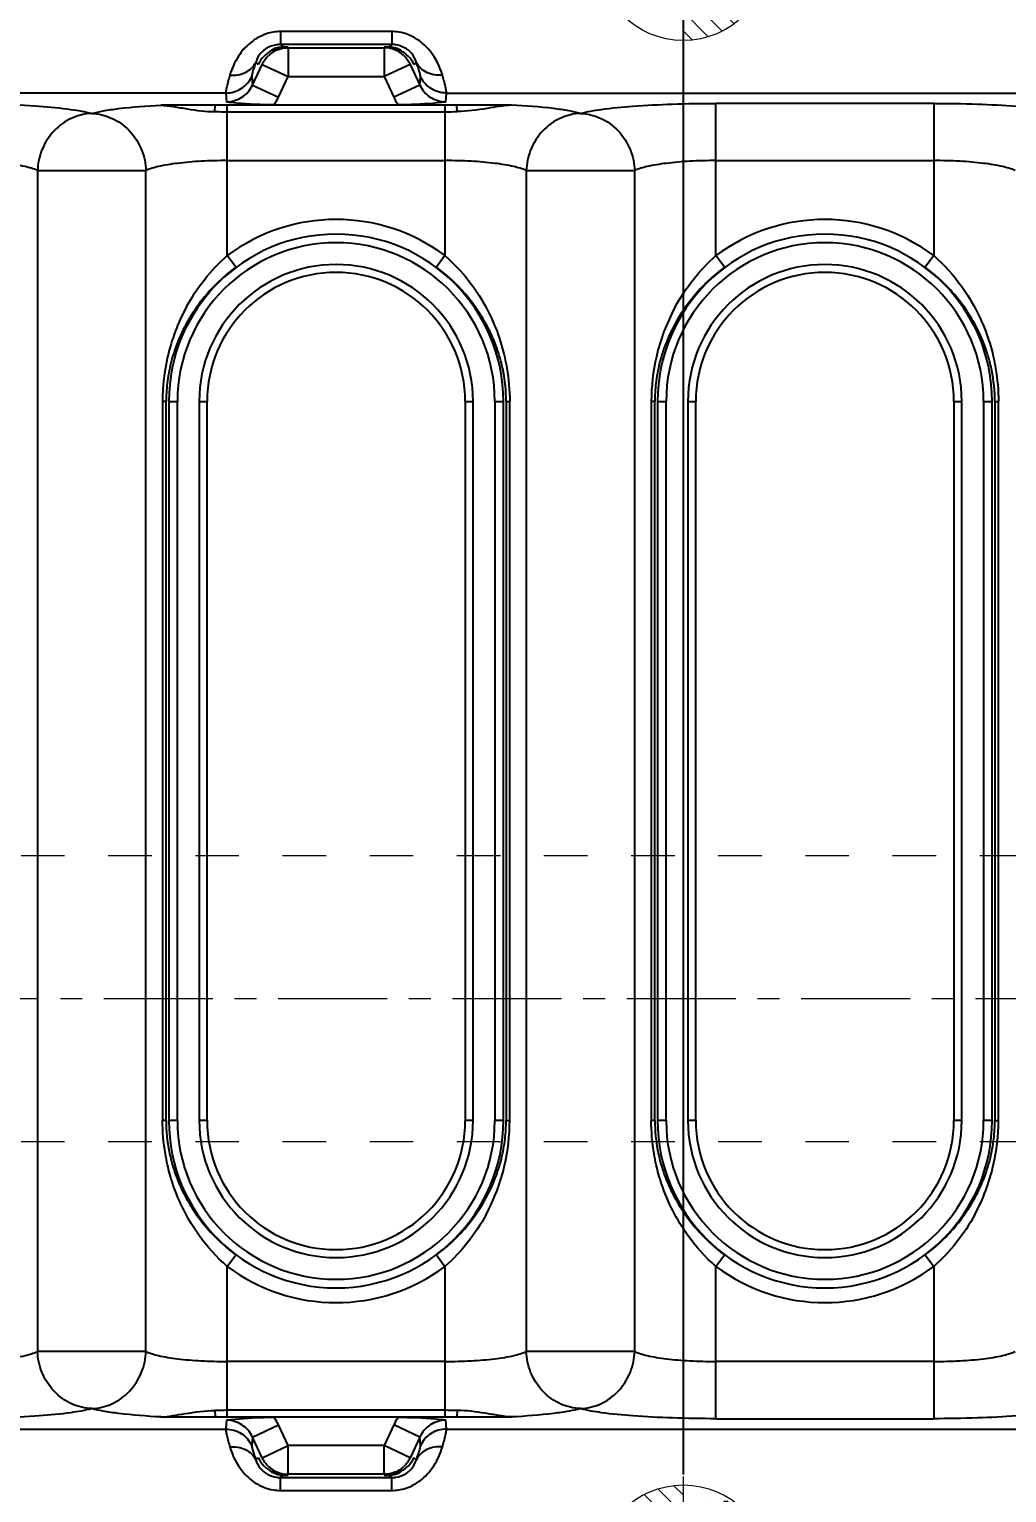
# Model space of a CAD drawing. Header units: millimetres. Extents: x 1147 to 12155, y -6137 to -4403.
# Drawn here: x 2930.8 to 2964.9, y -5228 to -5176.9 of the extents above; entities that cross this region are included whole.
import ezdxf
from ezdxf.enums import TextEntityAlignment as Align

# ---------------------------------------------------------------- set-up
doc = ezdxf.new("R2010")
doc.units = ezdxf.units.MM
doc.header["$LTSCALE"] = 16.335
doc.header["$PDMODE"] = 3
doc.header["$PDSIZE"] = 0.3125
doc.linetypes.add('CENTER', pattern=[0.6, 0.375, -0.075, 0.075, -0.075])
doc.linetypes.add('HIDDEN', pattern=[0.2, 0.1, -0.1])
doc.layers.get('0').update_dxf_attribs({"linetype": 'CONTINUOUS'})
doc.layers.get('Defpoints').update_dxf_attribs({"linetype": 'CONTINUOUS'})
doc.layers.add('cool', color=153, linetype='HIDDEN', lineweight=9)
doc.layers.add('epin', color=13, linetype='CONTINUOUS', lineweight=9)
doc.styles.get("Standard").update_dxf_attribs({"font": 'txt', "width": 0.8})
doc.styles.add('TXT05', font='txt.shx', dxfattribs={"width": 0.5, "bigfont": 'gbcbig.shx'})
doc.dimstyles.get("Standard").update_dxf_attribs({"dimtxt": 0.15625, "dimasz": 0.1875, "dimexe": 0.125, "dimexo": 0.0625, "dimtad": 0, "dimtih": 1, "dimtoh": 1, "dimdsep": 46, "dimtxsty": 'Standard', "dimcen": 0.09, "dimadec": 0, "dimazin": 0, "dimtp": 0.01, "dimtm": 0.01, "dimtfac": 1, "dimtofl": 0, "dimtmove": 0, "dimatfit": 3, "dimfxl": 0, "dimtolj": 1, "dimarcsym": 0})

# ---------------------------------------------------------------- blocks, each defined once
blk = doc.blocks.new('*D736')
at = {"color": 4, "lineweight": -2}
for p, q in [((3124.122, -5230.772), (3144.122, -5227.456)), ((3144.122, -5227.456), (3164.122, -5227.456)), ((2956.993, -5230.772), (3124.122, -5230.772))]:
    blk.add_line(p, q, dxfattribs=at)
at = {"layer": 'Defpoints', "color": 0}
for p in [(3164.122, -5227.456), (2956.931, -5230.772), (2876.631, -5263.772)]:
    blk.add_point(p, dxfattribs=at)
at = {"color": 6, "insert": (3175.855, -5227.456), "char_height": 8, "attachment_point": 5}
blk.add_mtext('\\A1;33.00', dxfattribs=at)
blk = doc.blocks.new('*D737')
at = {"color": 4, "lineweight": -2}
blk.add_line((3081.142, -5193.414), (3164.122, -5193.414), dxfattribs=at)
at = {"layer": 'Defpoints', "color": 0}
for p in [(3081.079, -5193.414), (3164.122, -5193.414), (2876.631, -5263.772)]:
    blk.add_point(p, dxfattribs=at)
at = {"color": 6, "insert": (3176.388, -5193.414), "char_height": 8, "attachment_point": 5}
blk.add_mtext('\\A1;70.36', dxfattribs=at)
blk = doc.blocks.new('*D738')
at = {"color": 4, "lineweight": -2}
blk.add_line((3122.569, -5210.772), (3167.71, -5210.772), dxfattribs=at)
at = {"layer": 'Defpoints', "color": 0}
for p in [(3122.506, -5210.772), (3167.71, -5210.772), (2876.631, -5263.772)]:
    blk.add_point(p, dxfattribs=at)
at = {"color": 6, "insert": (3179.443, -5210.772), "char_height": 8, "attachment_point": 5}
blk.add_mtext('\\A1;53.00', dxfattribs=at)
blk = doc.blocks.new('*D739')
at = {"color": 4, "lineweight": -2}
for p, q in [((3124.122, -5174.272), (3144.122, -5170.842)), ((3144.122, -5170.842), (3164.122, -5170.842)), ((2956.993, -5174.272), (3124.122, -5174.272))]:
    blk.add_line(p, q, dxfattribs=at)
at = {"layer": 'Defpoints', "color": 0}
for p in [(3164.122, -5170.842), (2956.931, -5174.272), (2876.631, -5263.772)]:
    blk.add_point(p, dxfattribs=at)
at = {"color": 6, "insert": (3176.388, -5170.842), "char_height": 8, "attachment_point": 5}
blk.add_mtext('\\A1;89.50', dxfattribs=at)
blk = doc.blocks.new('*D740')
at = {"color": 4, "lineweight": -2}
blk.add_line((3089.096, -5158.772), (3164.122, -5158.772), dxfattribs=at)
at = {"layer": 'Defpoints', "color": 0}
for p in [(3089.033, -5158.772), (3164.122, -5158.772), (2876.631, -5263.772)]:
    blk.add_point(p, dxfattribs=at)
at = {"color": 6, "insert": (3177.455, -5158.772), "char_height": 8, "attachment_point": 5}
blk.add_mtext('\\A1;105.00', dxfattribs=at)
blk = doc.blocks.new('*D741')
at = {"color": 4, "lineweight": -2}
blk.add_line((3078.893, -5123.772), (3164.122, -5123.772), dxfattribs=at)
at = {"layer": 'Defpoints', "color": 0}
for p in [(3078.831, -5123.772), (3164.122, -5123.772), (2876.631, -5263.772)]:
    blk.add_point(p, dxfattribs=at)
at = {"color": 6, "insert": (3177.455, -5123.772), "char_height": 8, "attachment_point": 5}
blk.add_mtext('\\A1;140.00', dxfattribs=at)
blk = doc.blocks.new('*D742')
at = {"color": 4, "lineweight": -2}
blk.add_line((3096.704, -5102.772), (3164.122, -5102.772), dxfattribs=at)
at = {"layer": 'Defpoints', "color": 0}
for p in [(3096.642, -5102.772), (3164.122, -5102.772), (2876.631, -5263.772)]:
    blk.add_point(p, dxfattribs=at)
at = {"color": 6, "insert": (3176.922, -5102.772), "char_height": 8, "attachment_point": 5}
blk.add_mtext('\\A1;161.00', dxfattribs=at)
blk = doc.blocks.new('*D743')
at = {"color": 4, "lineweight": -2}
blk.add_line((2891.093, -5078.772), (3164.122, -5078.772), dxfattribs=at)
at = {"layer": 'Defpoints', "color": 0}
for p in [(2891.031, -5078.772), (3164.122, -5078.772), (2876.631, -5263.772)]:
    blk.add_point(p, dxfattribs=at)
at = {"color": 6, "insert": (3177.988, -5078.772), "char_height": 8, "attachment_point": 5}
blk.add_mtext('\\A1;185.00', dxfattribs=at)
blk = doc.blocks.new('*D744')
at = {"color": 4, "lineweight": -2}
for p, q in [((2953.093, -5083.772), (3124.122, -5083.772)), ((3124.122, -5083.772), (3144.122, -5090.058)), ((3144.122, -5090.058), (3164.122, -5090.058))]:
    blk.add_line(p, q, dxfattribs=at)
at = {"layer": 'Defpoints', "color": 0}
for p in [(2953.031, -5083.772), (3164.122, -5090.058), (2876.631, -5263.772)]:
    blk.add_point(p, dxfattribs=at)
at = {"color": 6, "insert": (3177.455, -5090.058), "char_height": 8, "attachment_point": 5}
blk.add_mtext('\\A1;180.00', dxfattribs=at)
blk = doc.blocks.new('*D745')
at = {"color": 4, "lineweight": -2}
blk.add_line((3132.693, -5058.772), (3164.122, -5058.772), dxfattribs=at)
at = {"layer": 'Defpoints', "color": 0}
for p in [(3132.631, -5058.772), (3164.122, -5058.772), (2876.631, -5263.772)]:
    blk.add_point(p, dxfattribs=at)
at = {"color": 6, "insert": (3178.522, -5058.772), "char_height": 8, "attachment_point": 5}
blk.add_mtext('\\A1;205.00', dxfattribs=at)
blk = doc.blocks.new('*D757')
at = {"color": 4, "lineweight": -2}
blk.add_line((2953.631, -5227.409), (2953.631, -5020.266), dxfattribs=at)
at = {"layer": 'Defpoints', "color": 0}
for p in [(2953.631, -5020.266), (2953.631, -5227.472), (2876.631, -5263.772)]:
    blk.add_point(p, dxfattribs=at)
at = {"color": 6, "insert": (2953.631, -5008.533), "char_height": 8, "attachment_point": 5, "rotation": 90}
blk.add_mtext('\\A1;77.00', dxfattribs=at)
blk = doc.blocks.new('*D758')
at = {"color": 4, "lineweight": -2}
for p, q in [((2942.245, -5040.266), (2942.245, -5020.266)), ((2948.631, -5059.372), (2942.245, -5040.266)), ((2948.631, -5079.309), (2948.631, -5059.372))]:
    blk.add_line(p, q, dxfattribs=at)
at = {"layer": 'Defpoints', "color": 0}
for p in [(2942.245, -5020.266), (2948.631, -5079.372), (2876.631, -5263.772)]:
    blk.add_point(p, dxfattribs=at)
at = {"color": 6, "insert": (2942.245, -5008.533), "char_height": 8, "attachment_point": 5, "rotation": 90}
blk.add_mtext('\\A1;72.00', dxfattribs=at)
blk = doc.blocks.new('*D759')
at = {"color": 4, "lineweight": -2}
for p, q in [((3001.431, -5040.266), (3001.431, -5020.266)), ((3001.631, -5059.372), (3001.431, -5040.266)), ((3001.631, -5079.309), (3001.631, -5059.372))]:
    blk.add_line(p, q, dxfattribs=at)
at = {"layer": 'Defpoints', "color": 0}
for p in [(3001.431, -5020.266), (3001.631, -5079.372), (2876.631, -5263.772)]:
    blk.add_point(p, dxfattribs=at)
at = {"color": 6, "insert": (3001.431, -5006.399), "char_height": 8, "attachment_point": 5, "rotation": 90}
blk.add_mtext('\\A1;125.00', dxfattribs=at)
blk = doc.blocks.new('*D760')
at = {"color": 4, "lineweight": -2}
blk.add_line((3074.431, -5119.309), (3074.431, -5020.266), dxfattribs=at)
at = {"layer": 'Defpoints', "color": 0}
for p in [(3074.431, -5020.266), (3074.431, -5119.372), (2876.631, -5263.772)]:
    blk.add_point(p, dxfattribs=at)
at = {"color": 6, "insert": (3074.431, -5005.866), "char_height": 8, "attachment_point": 5, "rotation": 90}
blk.add_mtext('\\A1;197.80', dxfattribs=at)
blk = doc.blocks.new('*D761')
at = {"color": 4, "lineweight": -2}
for p, q in [((3085.717, -5040.266), (3085.717, -5020.266)), ((3076.129, -5060.266), (3085.717, -5040.266)), ((3076.129, -5188.402), (3076.129, -5060.266))]:
    blk.add_line(p, q, dxfattribs=at)
at = {"layer": 'Defpoints', "color": 0}
for p in [(3085.717, -5020.266), (3076.129, -5188.464), (2876.631, -5263.772)]:
    blk.add_point(p, dxfattribs=at)
at = {"color": 6, "insert": (3085.717, -5005.866), "char_height": 8, "attachment_point": 5, "rotation": 90}
blk.add_mtext('\\A1;199.50', dxfattribs=at)
blk = doc.blocks.new('*D762')
at = {"color": 4, "lineweight": -2}
for p, q in [((3097.943, -5040.266), (3097.943, -5020.266)), ((3084.633, -5060.266), (3097.943, -5040.266)), ((3084.633, -5154.309), (3084.633, -5060.266))]:
    blk.add_line(p, q, dxfattribs=at)
at = {"layer": 'Defpoints', "color": 0}
for p in [(3097.943, -5020.266), (3084.633, -5154.372), (2876.631, -5263.772)]:
    blk.add_point(p, dxfattribs=at)
at = {"color": 6, "insert": (3097.943, -5005.866), "char_height": 8, "attachment_point": 5, "rotation": 90}
blk.add_mtext('\\A1;208.00', dxfattribs=at)
blk = doc.blocks.new('*D763')
at = {"color": 4, "lineweight": -2}
for p, q in [((3108.389, -5040.266), (3108.389, -5020.266)), ((3098.631, -5060.266), (3108.389, -5040.266)), ((3098.631, -5234.309), (3098.631, -5060.266))]:
    blk.add_line(p, q, dxfattribs=at)
at = {"layer": 'Defpoints', "color": 0}
for p in [(3108.389, -5020.266), (3098.631, -5234.372), (2876.631, -5263.772)]:
    blk.add_point(p, dxfattribs=at)
at = {"color": 6, "insert": (3108.389, -5005.333), "char_height": 8, "attachment_point": 5, "rotation": 90}
blk.add_mtext('\\A1;222.00', dxfattribs=at)
blk = doc.blocks.new('*D764')
at = {"color": 4, "lineweight": -2}
for p, q in [((3119.575, -5040.266), (3119.575, -5020.266)), ((3106.631, -5060.266), (3119.575, -5040.266)), ((3106.631, -5188.952), (3106.631, -5060.266))]:
    blk.add_line(p, q, dxfattribs=at)
at = {"layer": 'Defpoints', "color": 0}
for p in [(3119.575, -5020.266), (3106.631, -5189.014), (2876.631, -5263.772)]:
    blk.add_point(p, dxfattribs=at)
at = {"color": 6, "insert": (3119.575, -5005.866), "char_height": 8, "attachment_point": 5, "rotation": 90}
blk.add_mtext('\\A1;230.00', dxfattribs=at)
blk = doc.blocks.new('*D765')
at = {"color": 4, "lineweight": -2}
for p, q in [((3130.861, -5040.266), (3130.861, -5020.266)), ((3121.631, -5045.398), (3130.861, -5040.266)), ((3121.631, -5065.336), (3121.631, -5045.398))]:
    blk.add_line(p, q, dxfattribs=at)
at = {"layer": 'Defpoints', "color": 0}
for p in [(3130.861, -5020.266), (3121.631, -5065.398), (2876.631, -5263.772)]:
    blk.add_point(p, dxfattribs=at)
at = {"color": 6, "insert": (3130.861, -5005.333), "char_height": 8, "attachment_point": 5, "rotation": 90}
blk.add_mtext('\\A1;245.00', dxfattribs=at)
blk = doc.blocks.new('epin_ejp_6')
at = {"layer": 'epin'}
h = blk.add_hatch(dxfattribs=at)
h.set_pattern_fill('_ANSI31', color=123, scale=0.15, angle=90, style=0)
h.set_pattern_definition([(135, (-2387.40246, 110.88073), (-0.3367596, -0.3367596), [])])
h.paths.add_polyline_path([(0, 3, 0.414214), (-3, 0), (0, 0)])
h.paths.add_polyline_path([(3, 0), (0, 0), (0, -3, 0.414214)])
at = {"layer": 'epin', "color": 1, "linetype": 'CENTER', "ltscale": 0.186593}
for p, q in [((0, -3.3), (0, 3.3)), ((-3.3, 0), (3.3, 0))]:
    blk.add_line(p, q, dxfattribs=at)
at = {"layer": 'epin'}
blk.add_circle((0, 0), 3, dxfattribs=at)
at = {"layer": 'epin', "color": 6, "style": 'TXT05', "width": 0.5}
blk.add_text('%%c6', height=2.1, dxfattribs=at).set_placement((0.995, 1.35), align=Align.MIDDLE)
blk = doc.blocks.new('115')
at = {"layer": 'epin'}
for p in [(77, 89.5), (77, 33)]:
    blk.add_blockref('epin_ejp_6', p, dxfattribs=at)

msp = doc.modelspace()

# ---------------------------------------------------------------- linework, layer by layer
at = {"color": 7, "linetype": 'Continuous'}
for p, q in [((2939.538, -5176.962), (2939.538, -5177.414)), ((2943.433, -5176.962), (2939.538, -5176.962)), ((2943.433, -5176.962), (2943.433, -5177.414)), ((2939.236, -5177.628), (2939.233, -5177.628)), ((2943.433, -5177.414), (2939.538, -5177.414)), ((2939.538, -5177.414), (2939.633, -5177.495)), ((2939.633, -5177.495), (2939.807, -5177.495)), ((2939.807, -5177.527), (2939.807, -5178.533)), ((2939.807, -5177.527), (2943.164, -5177.527)), ((2943.164, -5177.495), (2943.338, -5177.495)), ((2943.164, -5177.527), (2943.164, -5178.533)), ((2943.433, -5177.414), (2943.338, -5177.495)), ((2943.738, -5177.628), (2943.735, -5177.628)), ((2938.561, -5178.83), (2938.897, -5178.108)), ((2938.679, -5178.038), (2938.762, -5178.108)), ((2938.897, -5178.108), (2939.807, -5178.533)), ((2944.074, -5178.108), (2943.164, -5178.533)), ((2944.074, -5178.108), (2944.411, -5178.83)), ((2944.292, -5178.038), (2944.209, -5178.108)), ((2938.536, -5178.534), (2938.561, -5178.83)), ((2939.471, -5179.254), (2939.807, -5178.533)), ((2939.807, -5178.533), (2943.164, -5178.533)), ((2943.164, -5178.533), (2943.5, -5179.254)), ((2944.411, -5178.83), (2944.435, -5178.534)), ((2937.626, -5179.109), (2825.691, -5179.109)), ((2937.626, -5179.109), (2937.651, -5179.417)), ((2938.561, -5178.83), (2939.471, -5179.254)), ((2944.411, -5178.83), (2943.5, -5179.254)), ((2945.32, -5179.417), (2945.345, -5179.109)), ((2945.345, -5179.109), (2981.706, -5179.109)), ((2937.248, -5179.759), (2937.259, -5179.535)), ((2945.293, -5179.534), (2937.678, -5179.534)), ((2937.678, -5181.471), (2937.679, -5179.764)), ((2937.679, -5179.764), (2945.292, -5179.764)), ((2945.292, -5179.534), (2945.293, -5184.795)), ((2945.723, -5179.759), (2945.712, -5179.535)), ((2954.771, -5184.795), (2954.771, -5179.471)), ((2962.387, -5179.471), (2954.771, -5179.471)), ((2962.387, -5179.471), (2962.387, -5184.795)), ((2937.678, -5184.795), (2937.678, -5181.471)), ((2937.678, -5181.471), (2945.293, -5181.471)), ((2954.771, -5181.471), (2962.387, -5181.471)), ((2931.043, -5181.823), (2931.043, -5223.104)), ((2931.043, -5181.823), (2934.834, -5181.823)), ((2934.834, -5223.104), (2934.834, -5181.823)), ((2948.137, -5181.823), (2948.137, -5223.104)), ((2948.137, -5181.823), (2951.928, -5181.823)), ((2951.928, -5223.104), (2951.928, -5181.823)), ((2937.978, -5185.196), (2937.678, -5184.795)), ((2945.293, -5184.795), (2944.993, -5185.196)), ((2955.071, -5185.196), (2954.771, -5184.795)), ((2962.387, -5184.795), (2962.087, -5185.196)), ((2935.414, -5189.895), (2935.414, -5215.032)), ((2935.539, -5189.895), (2935.414, -5189.895)), ((2935.539, -5215.032), (2935.539, -5189.895)), ((2935.634, -5189.895), (2935.634, -5215.032)), ((2935.634, -5189.895), (2935.935, -5189.895)), ((2935.935, -5215.032), (2935.935, -5189.895)), ((2936.696, -5189.895), (2936.696, -5215.032)), ((2936.696, -5189.895), (2936.972, -5189.895)), ((2936.972, -5215.032), (2936.972, -5189.895)), ((2945.999, -5189.895), (2945.999, -5215.032)), ((2945.999, -5189.895), (2946.275, -5189.895)), ((2946.275, -5215.032), (2946.275, -5189.895)), ((2947.036, -5189.895), (2947.036, -5215.032)), ((2947.036, -5189.895), (2947.337, -5189.895)), ((2947.337, -5215.032), (2947.337, -5189.895)), ((2947.432, -5189.895), (2947.432, -5215.032)), ((2947.432, -5189.895), (2947.557, -5189.895)), ((2947.557, -5215.032), (2947.557, -5189.895)), ((2952.508, -5189.895), (2952.508, -5215.032)), ((2952.632, -5189.895), (2952.508, -5189.895)), ((2952.632, -5215.032), (2952.632, -5189.895)), ((2952.728, -5189.895), (2952.728, -5215.032)), ((2952.728, -5189.895), (2953.028, -5189.895)), ((2953.028, -5215.032), (2953.028, -5189.895)), ((2953.789, -5189.895), (2953.789, -5215.032)), ((2953.789, -5189.895), (2954.065, -5189.895)), ((2954.065, -5215.032), (2954.065, -5189.895)), ((2963.093, -5189.895), (2963.369, -5189.895)), ((2963.093, -5189.895), (2963.093, -5215.032)), ((2963.369, -5215.032), (2963.369, -5189.895)), ((2964.13, -5189.895), (2964.431, -5189.895)), ((2964.13, -5189.895), (2964.13, -5215.032)), ((2964.431, -5215.032), (2964.431, -5189.895)), ((2964.526, -5189.895), (2964.65, -5189.895)), ((2964.526, -5189.895), (2964.526, -5215.032)), ((2964.65, -5215.032), (2964.65, -5189.895)), ((2935.539, -5215.032), (2935.414, -5215.032)), ((2935.935, -5215.032), (2935.634, -5215.032)), ((2936.972, -5215.032), (2936.696, -5215.032)), ((2946.275, -5215.032), (2945.999, -5215.032)), ((2947.337, -5215.032), (2947.036, -5215.032)), ((2947.432, -5215.032), (2947.557, -5215.032)), ((2952.632, -5215.032), (2952.508, -5215.032)), ((2953.028, -5215.032), (2952.728, -5215.032)), ((2954.065, -5215.032), (2953.789, -5215.032)), ((2963.369, -5215.032), (2963.093, -5215.032)), ((2964.431, -5215.032), (2964.13, -5215.032)), ((2964.526, -5215.032), (2964.65, -5215.032)), ((2937.678, -5220.132), (2937.978, -5219.731)), ((2937.679, -5225.393), (2937.678, -5220.133)), ((2944.993, -5219.731), (2945.293, -5220.132)), ((2945.293, -5220.132), (2945.293, -5223.456)), ((2954.771, -5220.132), (2955.071, -5219.731)), ((2954.771, -5225.456), (2954.771, -5220.132)), ((2962.087, -5219.731), (2962.387, -5220.132)), ((2962.387, -5220.132), (2962.387, -5225.456)), ((2934.834, -5223.104), (2931.043, -5223.104)), ((2951.928, -5223.104), (2948.137, -5223.104)), ((2945.293, -5223.456), (2937.678, -5223.456)), ((2945.293, -5223.456), (2945.292, -5225.163)), ((2962.387, -5223.456), (2954.771, -5223.456)), ((2937.248, -5225.168), (2937.259, -5225.392)), ((2945.292, -5225.163), (2937.679, -5225.163)), ((2945.292, -5225.163), (2945.292, -5225.393)), ((2945.723, -5225.168), (2945.712, -5225.392)), ((2937.651, -5225.51), (2937.626, -5225.818)), ((2937.679, -5225.393), (2945.292, -5225.393)), ((2938.561, -5226.097), (2939.471, -5225.673)), ((2939.807, -5226.394), (2939.471, -5225.673)), ((2943.5, -5225.673), (2943.164, -5226.394)), ((2944.411, -5226.097), (2943.5, -5225.673)), ((2945.345, -5225.818), (2945.32, -5225.51)), ((2954.771, -5225.456), (2962.387, -5225.456)), ((2817.306, -5225.818), (2937.626, -5225.818)), ((2938.561, -5226.097), (2938.536, -5226.393)), ((2938.897, -5226.819), (2938.561, -5226.097)), ((2944.411, -5226.097), (2944.074, -5226.819)), ((2944.435, -5226.393), (2944.411, -5226.097)), ((2945.345, -5225.818), (2981.706, -5225.818)), ((2938.679, -5226.889), (2938.762, -5226.819)), ((2938.897, -5226.819), (2939.807, -5226.394)), ((2943.164, -5226.394), (2939.807, -5226.394)), ((2939.807, -5227.4), (2939.807, -5226.394)), ((2943.164, -5227.4), (2943.164, -5226.394)), ((2944.074, -5226.819), (2943.164, -5226.394)), ((2944.292, -5226.889), (2944.209, -5226.819)), ((2939.233, -5227.299), (2939.236, -5227.299)), ((2943.735, -5227.299), (2943.738, -5227.299)), ((2939.538, -5227.513), (2939.633, -5227.432)), ((2939.538, -5227.513), (2943.433, -5227.513)), ((2939.538, -5227.965), (2939.538, -5227.513)), ((2939.633, -5227.432), (2939.807, -5227.432)), ((2943.164, -5227.4), (2939.807, -5227.4)), ((2943.164, -5227.432), (2943.338, -5227.432)), ((2943.433, -5227.513), (2943.338, -5227.432)), ((2943.433, -5227.965), (2943.433, -5227.513)), ((2939.538, -5227.965), (2943.433, -5227.965))]:
    msp.add_line(p, q, dxfattribs=at)
for centre, radius, start, end in [((2943.433, -5178.522), 1.56, 80.6149, 89.9854), ((2939.815, -5178.945), 2.073, 136.5943, 138.9055), ((2939.731, -5178.863), 1.956, 127.6875, 136.6561), ((2939.678, -5178.539), 1.013, 115.9235, 154.9459), ((2939.806, -5178.528), 1.001, 111.6878, 133.4317), ((2943.164, -5178.53), 1.003, 46.5837, 89.9928), ((2943.435, -5178.369), 0.955, 82.4469, 90.0885), ((2943.293, -5178.539), 1.013, 25.054, 64.0763), ((2939.445, -5178.252), 0.795, 156.5707, 164.4392), ((2937.634, -5178.397), 2.027, 326.6681, 334.9929), ((2945.338, -5178.397), 2.027, 205.0077, 213.3314), ((2937.677, -5163.922), 15.842, 268.4482, 270.0082), ((2937.676, -5264.867), 85.333, 89.99885, 90.27965), ((2945.294, -5163.865), 15.899, 269.9939, 271.5474), ((2945.294, -5264.761), 85.227, 89.71923, 90.00086), ((2941.486, -5189.895), 6.365, 53.2545, 126.746), ((2958.579, -5189.895), 6.365, 53.254, 126.746), ((2941.486, -5189.895), 5.852, 0, 180), ((2941.486, -5189.895), 5.551, 0, 180), ((2958.579, -5189.895), 5.852, 0, 180), ((2958.579, -5189.895), 5.551, 0, 180), ((2941.486, -5189.895), 4.79, 0, 180), ((2941.719, -5190.222), 6.265, 126.6715, 140.6233), ((2941.486, -5189.895), 4.514, 0, 180), ((2941.245, -5190.229), 6.275, 42.4543, 53.3202), ((2958.579, -5189.895), 4.79, 0, 180), ((2958.813, -5190.222), 6.265, 126.6715, 140.6233), ((2958.579, -5189.895), 4.514, 0, 180), ((2958.338, -5190.229), 6.275, 42.4543, 53.3202), ((2941.59, -5190.114), 6.097, 140.6354, 149.1366), ((2958.683, -5190.114), 6.097, 140.6354, 149.1366), ((2942.279, -5189.862), 6.86, 151.7095, 167.0764), ((2959.373, -5189.862), 6.86, 151.7095, 167.0764), ((2941.442, -5190.025), 5.924, 149.1427, 157.8689), ((2958.536, -5190.025), 5.924, 149.1427, 157.8689), ((2941.264, -5189.951), 5.732, 157.8753, 165.8913), ((2958.357, -5189.951), 5.732, 157.8753, 165.8913), ((2942.4, -5189.899), 6.985, 167.0025, 179.9679), ((2959.493, -5189.899), 6.985, 167.0025, 179.9679), ((2941.103, -5189.909), 5.565, 165.906, 173.2916), ((2941.802, -5189.912), 5.631, 0.1707, 11.287), ((2958.196, -5189.909), 5.565, 165.906, 173.2916), ((2958.895, -5189.912), 5.631, 0.1707, 11.287), ((2940.994, -5189.895), 5.455, 173.3051, 179.994), ((2958.087, -5189.895), 5.455, 173.3051, 179.994), ((2941.169, -5215.015), 5.631, 180.1708, 191.287), ((2941.486, -5215.032), 5.852, 180, 0), ((2941.486, -5215.032), 5.551, 180, 360), ((2941.486, -5215.032), 4.79, 180, 360), ((2941.486, -5215.032), 4.514, 180, 0), ((2940.572, -5215.028), 6.985, 347.0025, 359.9679), ((2941.977, -5215.032), 5.455, 353.3051, 359.994), ((2958.263, -5215.015), 5.631, 180.1708, 191.287), ((2958.579, -5215.032), 5.852, 180, 0), ((2958.579, -5215.032), 5.551, 180, 360), ((2958.579, -5215.032), 4.79, 180, 360), ((2958.579, -5215.032), 4.514, 180, 0), ((2957.665, -5215.028), 6.985, 347.0025, 359.9679), ((2959.071, -5215.032), 5.455, 353.3051, 359.994), ((2941.868, -5215.018), 5.565, 345.906, 353.2916), ((2958.962, -5215.018), 5.565, 345.906, 353.2916), ((2940.692, -5215.065), 6.86, 331.7095, 347.0764), ((2941.707, -5214.976), 5.732, 337.8753, 345.8913), ((2957.785, -5215.065), 6.86, 331.7095, 347.0764), ((2958.801, -5214.976), 5.732, 337.8753, 345.8913), ((2941.529, -5214.902), 5.924, 329.1427, 337.8689), ((2958.622, -5214.902), 5.924, 329.1427, 337.8689), ((2941.381, -5214.813), 6.097, 320.6354, 329.1366), ((2958.475, -5214.813), 6.097, 320.6354, 329.1366), ((2941.726, -5214.698), 6.275, 222.4543, 233.3202), ((2941.252, -5214.706), 6.265, 306.6715, 320.6233), ((2958.82, -5214.698), 6.275, 222.4543, 233.3202), ((2958.345, -5214.706), 6.265, 306.6715, 320.6233), ((2941.486, -5215.032), 6.365, 233.2545, 306.746), ((2958.579, -5215.032), 6.365, 233.254, 306.746), ((2937.678, -5241.131), 15.968, 89.9973, 91.5441), ((2945.294, -5241.012), 15.849, 88.449, 90.0086), ((2937.678, -5139.888), 85.505, 269.71964, 270.00065), ((2937.634, -5226.529), 2.026, 25.0056, 33.3334), ((2945.338, -5226.53), 2.027, 146.6682, 154.9928), ((2945.295, -5140.172), 85.221, 269.99779, 270.27986), ((2939.678, -5226.388), 1.013, 205.054, 244.0763), ((2943.293, -5226.388), 1.013, 295.9235, 334.9459), ((2939.807, -5226.397), 1.003, 226.5837, 269.9928), ((2943.165, -5226.399), 1.001, 291.6878, 313.4317), ((2943.526, -5226.676), 0.795, 336.5707, 344.4392), ((2943.156, -5225.982), 2.073, 316.5943, 318.9055), ((2939.536, -5226.558), 0.955, 262.4469, 270.0885), ((2939.731, -5226.238), 1.162, 261.8771, 265.1349), ((2943.24, -5226.064), 1.956, 307.6875, 316.6561), ((2939.538, -5226.405), 1.56, 260.6149, 269.9854)]:
    msp.add_arc(centre, radius, start, end, dxfattribs=at)
for points, knots in [([(2939.048, -5177.041), (2939.001, -5177.056), (2938.819, -5177.126), (2938.65, -5177.227), (2938.535, -5177.315)], [0, 0, 0, 0, 0.257865, 1, 1, 1, 1]), ([(2945.202, -5178.483), (2945.115, -5178.184), (2944.877, -5177.706), (2944.327, -5177.189), (2943.912, -5177.02), (2943.688, -5176.983)], [0, 0, 0, 0, 0.419119, 0.694058, 1, 1, 1, 1]), ([(2938.252, -5177.582), (2938.186, -5177.658), (2937.98, -5177.932), (2937.836, -5178.251), (2937.769, -5178.483)], [0, 0, 0, 0, 0.293042, 1, 1, 1, 1]), ([(2939.04, -5177.557), (2938.994, -5177.586), (2938.861, -5177.69), (2938.76, -5177.831), (2938.715, -5177.935)], [0, 0, 0, 0, 0.324676, 1, 1, 1, 1]), ([(2939.538, -5177.414), (2939.49, -5177.414), (2939.317, -5177.427), (2939.147, -5177.489), (2939.04, -5177.557)], [0, 0, 0, 0, 0.271751, 1, 1, 1, 1]), ([(2939.233, -5177.628), (2939.23, -5177.628), (2939.223, -5177.628), (2939.224, -5177.612), (2939.247, -5177.598), (2939.285, -5177.571), (2939.359, -5177.539), (2939.42, -5177.52), (2939.458, -5177.513)], [0, 0, 0, 0, 0.03338, 0.055741, 0.139126, 0.307065, 0.580667, 1, 1, 1, 1]), ([(2939.269, -5177.618), (2939.265, -5177.619), (2939.254, -5177.623), (2939.243, -5177.627), (2939.236, -5177.628)], [0, 0, 0, 0, 0.351875, 1, 1, 1, 1]), ([(2939.72, -5177.527), (2939.66, -5177.527), (2939.505, -5177.54), (2939.358, -5177.588), (2939.269, -5177.618)], [0, 0, 0, 0, 0.392081, 1, 1, 1, 1]), ([(2939.458, -5177.513), (2939.471, -5177.51), (2939.529, -5177.5), (2939.588, -5177.495), (2939.633, -5177.495)], [0, 0, 0, 0, 0.228819, 1, 1, 1, 1]), ([(2943.338, -5177.495), (2943.383, -5177.495), (2943.472, -5177.505), (2943.578, -5177.518), (2943.8, -5177.628), (2943.738, -5177.628)], [0, 0, 0, 0, 0.314614, 0.565598, 1, 1, 1, 1]), ([(2943.534, -5177.565), (2943.525, -5177.563), (2943.482, -5177.552), (2943.438, -5177.543), (2943.404, -5177.538)], [0, 0, 0, 0, 0.218802, 1, 1, 1, 1]), ([(2943.735, -5177.628), (2943.715, -5177.626), (2943.65, -5177.596), (2943.583, -5177.578), (2943.534, -5177.565)], [0, 0, 0, 0, 0.290003, 1, 1, 1, 1]), ([(2944.292, -5178.038), (2944.261, -5177.927), (2944.103, -5177.625), (2943.775, -5177.451), (2943.56, -5177.423)], [0, 0, 0, 0, 0.348046, 1, 1, 1, 1]), ([(2937.769, -5178.483), (2937.953, -5178.5), (2938.322, -5178.449), (2938.603, -5178.189), (2938.679, -5178.038)], [0, 0, 0, 0, 0.522336, 1, 1, 1, 1]), ([(2938.679, -5178.038), (2938.668, -5178.068), (2938.631, -5178.172), (2938.595, -5178.276), (2938.573, -5178.351)], [0, 0, 0, 0, 0.290978, 1, 1, 1, 1]), ([(2944.435, -5178.534), (2944.437, -5178.513), (2944.427, -5178.455), (2944.383, -5178.289), (2944.332, -5178.146), (2944.292, -5178.038)], [0, 0, 0, 0, 0.123367, 0.332805, 1, 1, 1, 1]), ([(2945.202, -5178.483), (2945.018, -5178.5), (2944.649, -5178.449), (2944.368, -5178.189), (2944.292, -5178.038)], [0, 0, 0, 0, 0.522338, 1, 1, 1, 1]), ([(2937.769, -5178.483), (2937.729, -5178.62), (2937.677, -5178.801), (2937.634, -5179.011), (2937.624, -5179.083), (2937.626, -5179.109)], [0, 0, 0, 0, 0.665407, 0.875292, 1, 1, 1, 1]), ([(2937.626, -5179.109), (2937.813, -5179.109), (2938.194, -5179.001), (2938.456, -5178.703), (2938.536, -5178.534)], [0, 0, 0, 0, 0.500608, 1, 1, 1, 1]), ([(2938.573, -5178.351), (2938.568, -5178.366), (2938.554, -5178.415), (2938.542, -5178.465), (2938.537, -5178.5)], [0, 0, 0, 0, 0.311224, 1, 1, 1, 1]), ([(2945.345, -5179.109), (2945.158, -5179.109), (2944.777, -5179.001), (2944.515, -5178.703), (2944.435, -5178.534)], [0, 0, 0, 0, 0.500609, 1, 1, 1, 1]), ([(2945.345, -5179.109), (2945.347, -5179.083), (2945.337, -5179.011), (2945.294, -5178.801), (2945.242, -5178.62), (2945.202, -5178.483)], [0, 0, 0, 0, 0.124728, 0.334597, 1, 1, 1, 1]), ([(2937.651, -5179.417), (2937.839, -5179.417), (2938.224, -5179.304), (2938.482, -5179.001), (2938.561, -5178.83)], [0, 0, 0, 0, 0.500367, 1, 1, 1, 1]), ([(2944.411, -5178.83), (2944.489, -5179.001), (2944.747, -5179.305), (2945.132, -5179.417), (2945.32, -5179.417)], [0, 0, 0, 0, 0.499689, 1, 1, 1, 1]), ([(2928.2, -5179.471), (2928.708, -5179.471), (2929.677, -5179.487), (2931.016, -5179.552), (2932.088, -5179.656), (2932.702, -5179.753), (2932.939, -5179.823)], [0, 0, 0, 0, 0.320373, 0.610617, 0.844065, 1, 1, 1, 1]), ([(2932.939, -5179.823), (2933.068, -5179.785), (2933.381, -5179.72), (2934.184, -5179.607), (2934.859, -5179.558), (2935.35, -5179.531)], [0, 0, 0, 0, 0.166376, 0.393599, 1, 1, 1, 1]), ([(2935.35, -5179.532), (2935.501, -5179.54), (2935.81, -5179.584), (2936.437, -5179.691), (2936.922, -5179.761), (2937.248, -5179.759)], [0, 0, 0, 0, 0.236936, 0.488719, 1, 1, 1, 1]), ([(2937.651, -5179.417), (2937.77, -5179.429), (2938.327, -5179.485), (2938.887, -5179.511), (2939.327, -5179.511)], [0, 0, 0, 0, 0.213154, 1, 1, 1, 1]), ([(2937.679, -5179.764), (2937.679, -5179.748), (2937.677, -5179.671), (2937.678, -5179.594), (2937.678, -5179.534)], [0, 0, 0, 0, 0.212705, 1, 1, 1, 1]), ([(2943.644, -5179.511), (2943.805, -5179.511), (2944.364, -5179.502), (2944.923, -5179.458), (2945.32, -5179.417)], [0, 0, 0, 0, 0.287206, 1, 1, 1, 1]), ([(2947.621, -5179.532), (2947.334, -5179.549), (2946.707, -5179.669), (2946.073, -5179.749), (2945.723, -5179.759)], [0, 0, 0, 0, 0.450176, 1, 1, 1, 1]), ([(2950.032, -5179.823), (2949.903, -5179.785), (2949.59, -5179.72), (2948.787, -5179.607), (2948.112, -5179.558), (2947.621, -5179.531)], [0, 0, 0, 0, 0.166353, 0.393554, 1, 1, 1, 1]), ([(2950.032, -5179.823), (2950.269, -5179.753), (2950.883, -5179.656), (2951.955, -5179.552), (2953.294, -5179.487), (2954.263, -5179.471), (2954.771, -5179.471)], [0, 0, 0, 0, 0.155948, 0.389403, 0.679648, 1, 1, 1, 1]), ([(2962.387, -5179.471), (2962.895, -5179.471), (2963.864, -5179.487), (2965.203, -5179.552), (2966.275, -5179.656), (2966.889, -5179.753), (2967.126, -5179.823)], [0, 0, 0, 0, 0.320374, 0.610618, 0.844066, 1, 1, 1, 1]), ([(2932.939, -5179.823), (2932.705, -5179.832), (2932.211, -5179.949), (2931.581, -5180.402), (2931.159, -5181.067), (2931.051, -5181.577), (2931.043, -5181.823)], [0, 0, 0, 0, 0.233579, 0.491555, 0.754782, 1, 1, 1, 1]), ([(2932.939, -5179.823), (2933.173, -5179.832), (2933.667, -5179.949), (2934.297, -5180.402), (2934.719, -5181.067), (2934.826, -5181.577), (2934.834, -5181.823)], [0, 0, 0, 0, 0.233579, 0.491554, 0.754781, 1, 1, 1, 1]), ([(2950.032, -5179.823), (2949.798, -5179.832), (2949.304, -5179.949), (2948.674, -5180.402), (2948.252, -5181.067), (2948.145, -5181.577), (2948.137, -5181.823)], [0, 0, 0, 0, 0.233578, 0.491553, 0.754781, 1, 1, 1, 1]), ([(2950.032, -5179.823), (2950.266, -5179.832), (2950.76, -5179.949), (2951.391, -5180.402), (2951.812, -5181.067), (2951.92, -5181.577), (2951.928, -5181.823)], [0, 0, 0, 0, 0.233579, 0.491555, 0.754782, 1, 1, 1, 1]), ([(2931.043, -5181.823), (2930.906, -5181.755), (2930.537, -5181.656), (2929.892, -5181.552), (2929.087, -5181.487), (2928.505, -5181.471), (2928.2, -5181.471)], [0, 0, 0, 0, 0.159969, 0.39318, 0.681951, 1, 1, 1, 1]), ([(2937.678, -5181.471), (2937.372, -5181.471), (2936.79, -5181.487), (2935.986, -5181.552), (2935.34, -5181.656), (2934.972, -5181.755), (2934.834, -5181.823)], [0, 0, 0, 0, 0.31799, 0.60679, 0.840021, 1, 1, 1, 1]), ([(2948.137, -5181.823), (2947.999, -5181.755), (2947.631, -5181.656), (2946.986, -5181.552), (2946.181, -5181.487), (2945.599, -5181.471), (2945.293, -5181.471)], [0, 0, 0, 0, 0.159954, 0.393168, 0.681995, 1, 1, 1, 1]), ([(2954.771, -5181.471), (2954.466, -5181.471), (2953.884, -5181.487), (2953.079, -5181.552), (2952.434, -5181.656), (2952.065, -5181.755), (2951.928, -5181.823)], [0, 0, 0, 0, 0.318055, 0.606823, 0.840028, 1, 1, 1, 1]), ([(2965.23, -5181.823), (2965.093, -5181.755), (2964.724, -5181.656), (2964.079, -5181.552), (2963.274, -5181.487), (2962.692, -5181.471), (2962.387, -5181.471)], [0, 0, 0, 0, 0.159969, 0.39318, 0.681951, 1, 1, 1, 1]), ([(2946.274, -5185.876), (2946.669, -5186.426), (2947.089, -5187.252), (2947.332, -5188.127), (2947.383, -5188.352)], [0, 0, 0, 0, 0.746536, 1, 1, 1, 1]), ([(2963.367, -5185.876), (2963.763, -5186.426), (2964.182, -5187.252), (2964.426, -5188.127), (2964.477, -5188.352)], [0, 0, 0, 0, 0.746536, 1, 1, 1, 1]), ([(2947.034, -5187.836), (2946.967, -5187.668), (2946.668, -5187.004), (2946.244, -5186.397), (2945.875, -5185.993)], [0, 0, 0, 0, 0.248204, 1, 1, 1, 1]), ([(2964.127, -5187.836), (2964.061, -5187.668), (2963.761, -5187.004), (2963.338, -5186.397), (2962.968, -5185.993)], [0, 0, 0, 0, 0.248204, 1, 1, 1, 1]), ([(2947.323, -5188.81), (2947.307, -5188.725), (2947.232, -5188.395), (2947.127, -5188.071), (2947.034, -5187.836)], [0, 0, 0, 0, 0.253093, 1, 1, 1, 1]), ([(2964.417, -5188.81), (2964.4, -5188.725), (2964.326, -5188.395), (2964.221, -5188.071), (2964.127, -5187.836)], [0, 0, 0, 0, 0.253093, 1, 1, 1, 1]), ([(2947.383, -5188.352), (2947.411, -5188.476), (2947.512, -5188.985), (2947.557, -5189.504), (2947.557, -5189.895)], [0, 0, 0, 0, 0.246522, 1, 1, 1, 1]), ([(2964.477, -5188.352), (2964.505, -5188.476), (2964.605, -5188.985), (2964.65, -5189.504), (2964.65, -5189.895)], [0, 0, 0, 0, 0.246522, 1, 1, 1, 1]), ([(2935.588, -5216.575), (2935.56, -5216.451), (2935.459, -5215.942), (2935.414, -5215.423), (2935.414, -5215.032)], [0, 0, 0, 0, 0.246522, 1, 1, 1, 1]), ([(2952.681, -5216.575), (2952.653, -5216.451), (2952.553, -5215.942), (2952.508, -5215.423), (2952.508, -5215.032)], [0, 0, 0, 0, 0.246522, 1, 1, 1, 1]), ([(2936.697, -5219.051), (2936.302, -5218.501), (2935.882, -5217.675), (2935.639, -5216.8), (2935.588, -5216.575)], [0, 0, 0, 0, 0.746536, 1, 1, 1, 1]), ([(2935.648, -5216.118), (2935.664, -5216.202), (2935.739, -5216.532), (2935.844, -5216.856), (2935.937, -5217.091)], [0, 0, 0, 0, 0.253093, 1, 1, 1, 1]), ([(2953.791, -5219.051), (2953.396, -5218.501), (2952.976, -5217.675), (2952.732, -5216.8), (2952.681, -5216.575)], [0, 0, 0, 0, 0.746536, 1, 1, 1, 1]), ([(2952.741, -5216.118), (2952.758, -5216.202), (2952.832, -5216.532), (2952.937, -5216.856), (2953.031, -5217.091)], [0, 0, 0, 0, 0.253093, 1, 1, 1, 1]), ([(2935.937, -5217.091), (2936.004, -5217.259), (2936.303, -5217.923), (2936.727, -5218.53), (2937.096, -5218.934)], [0, 0, 0, 0, 0.248204, 1, 1, 1, 1]), ([(2953.031, -5217.091), (2953.097, -5217.259), (2953.397, -5217.923), (2953.82, -5218.53), (2954.19, -5218.934)], [0, 0, 0, 0, 0.248204, 1, 1, 1, 1]), ([(2928.2, -5223.456), (2928.505, -5223.456), (2929.087, -5223.44), (2929.892, -5223.375), (2930.537, -5223.271), (2930.906, -5223.172), (2931.043, -5223.104)], [0, 0, 0, 0, 0.318055, 0.606823, 0.840028, 1, 1, 1, 1]), ([(2932.939, -5225.104), (2932.705, -5225.095), (2932.211, -5224.978), (2931.581, -5224.525), (2931.159, -5223.86), (2931.051, -5223.35), (2931.043, -5223.104)], [0, 0, 0, 0, 0.233579, 0.491555, 0.754782, 1, 1, 1, 1]), ([(2932.939, -5225.104), (2933.173, -5225.095), (2933.667, -5224.978), (2934.297, -5224.525), (2934.719, -5223.86), (2934.826, -5223.35), (2934.834, -5223.104)], [0, 0, 0, 0, 0.233578, 0.491553, 0.754781, 1, 1, 1, 1]), ([(2934.834, -5223.104), (2934.972, -5223.172), (2935.34, -5223.271), (2935.985, -5223.375), (2936.79, -5223.44), (2937.372, -5223.456), (2937.678, -5223.456)], [0, 0, 0, 0, 0.159954, 0.393168, 0.681995, 1, 1, 1, 1]), ([(2945.293, -5223.456), (2945.599, -5223.456), (2946.181, -5223.44), (2946.986, -5223.375), (2947.631, -5223.271), (2947.999, -5223.172), (2948.137, -5223.104)], [0, 0, 0, 0, 0.31799, 0.60679, 0.840021, 1, 1, 1, 1]), ([(2950.032, -5225.104), (2949.798, -5225.095), (2949.304, -5224.978), (2948.674, -5224.525), (2948.252, -5223.86), (2948.145, -5223.35), (2948.137, -5223.104)], [0, 0, 0, 0, 0.233579, 0.491554, 0.754781, 1, 1, 1, 1]), ([(2950.032, -5225.104), (2950.266, -5225.095), (2950.76, -5224.978), (2951.391, -5224.525), (2951.812, -5223.86), (2951.92, -5223.35), (2951.928, -5223.104)], [0, 0, 0, 0, 0.233579, 0.491555, 0.754782, 1, 1, 1, 1]), ([(2951.928, -5223.104), (2952.065, -5223.172), (2952.434, -5223.271), (2953.079, -5223.375), (2953.884, -5223.44), (2954.466, -5223.456), (2954.771, -5223.456)], [0, 0, 0, 0, 0.159969, 0.39318, 0.681951, 1, 1, 1, 1]), ([(2962.387, -5223.456), (2962.692, -5223.456), (2963.274, -5223.44), (2964.079, -5223.375), (2964.724, -5223.271), (2965.093, -5223.172), (2965.23, -5223.104)], [0, 0, 0, 0, 0.318055, 0.606823, 0.840028, 1, 1, 1, 1]), ([(2932.939, -5225.104), (2932.702, -5225.174), (2932.088, -5225.271), (2931.016, -5225.375), (2929.677, -5225.44), (2928.708, -5225.456), (2928.2, -5225.456)], [0, 0, 0, 0, 0.155948, 0.389403, 0.679648, 1, 1, 1, 1]), ([(2935.35, -5225.396), (2934.859, -5225.369), (2934.184, -5225.32), (2933.381, -5225.207), (2933.068, -5225.142), (2932.939, -5225.104)], [0, 0, 0, 0, 0.606441, 0.833644, 1, 1, 1, 1]), ([(2935.35, -5225.395), (2935.637, -5225.378), (2936.264, -5225.258), (2936.898, -5225.178), (2937.248, -5225.169)], [0, 0, 0, 0, 0.450175, 1, 1, 1, 1]), ([(2947.621, -5225.396), (2947.47, -5225.387), (2947.161, -5225.343), (2946.534, -5225.236), (2946.049, -5225.166), (2945.723, -5225.168)], [0, 0, 0, 0, 0.236936, 0.488719, 1, 1, 1, 1]), ([(2950.032, -5225.104), (2949.903, -5225.142), (2949.59, -5225.207), (2948.787, -5225.32), (2948.112, -5225.369), (2947.621, -5225.396)], [0, 0, 0, 0, 0.166376, 0.393599, 1, 1, 1, 1]), ([(2954.771, -5225.456), (2954.263, -5225.456), (2953.294, -5225.44), (2951.955, -5225.375), (2950.883, -5225.271), (2950.269, -5225.174), (2950.032, -5225.104)], [0, 0, 0, 0, 0.320373, 0.610617, 0.844065, 1, 1, 1, 1]), ([(2967.126, -5225.104), (2966.889, -5225.174), (2966.275, -5225.271), (2965.203, -5225.375), (2963.864, -5225.44), (2962.895, -5225.456), (2962.387, -5225.456)], [0, 0, 0, 0, 0.155949, 0.389404, 0.679649, 1, 1, 1, 1]), ([(2939.327, -5225.416), (2939.166, -5225.416), (2938.607, -5225.425), (2938.048, -5225.469), (2937.651, -5225.51)], [0, 0, 0, 0, 0.287215, 1, 1, 1, 1]), ([(2938.561, -5226.097), (2938.482, -5225.927), (2938.224, -5225.623), (2937.84, -5225.51), (2937.651, -5225.51)], [0, 0, 0, 0, 0.499585, 1, 1, 1, 1]), ([(2945.32, -5225.51), (2945.201, -5225.498), (2944.644, -5225.442), (2944.084, -5225.416), (2943.644, -5225.416)], [0, 0, 0, 0, 0.213173, 1, 1, 1, 1]), ([(2945.32, -5225.51), (2945.132, -5225.51), (2944.747, -5225.623), (2944.489, -5225.927), (2944.411, -5226.097)], [0, 0, 0, 0, 0.500496, 1, 1, 1, 1]), ([(2937.626, -5225.818), (2937.624, -5225.844), (2937.634, -5225.916), (2937.677, -5226.126), (2937.729, -5226.307), (2937.769, -5226.444)], [0, 0, 0, 0, 0.124728, 0.334597, 1, 1, 1, 1]), ([(2937.626, -5225.818), (2937.813, -5225.818), (2938.194, -5225.926), (2938.456, -5226.224), (2938.536, -5226.393)], [0, 0, 0, 0, 0.500609, 1, 1, 1, 1]), ([(2945.345, -5225.818), (2945.158, -5225.818), (2944.777, -5225.926), (2944.515, -5226.224), (2944.435, -5226.393)], [0, 0, 0, 0, 0.500608, 1, 1, 1, 1]), ([(2945.202, -5226.444), (2945.242, -5226.307), (2945.294, -5226.126), (2945.337, -5225.916), (2945.347, -5225.844), (2945.345, -5225.818)], [0, 0, 0, 0, 0.665407, 0.875292, 1, 1, 1, 1]), ([(2937.769, -5226.444), (2937.953, -5226.427), (2938.322, -5226.478), (2938.603, -5226.738), (2938.679, -5226.889)], [0, 0, 0, 0, 0.522338, 1, 1, 1, 1]), ([(2937.769, -5226.444), (2937.856, -5226.743), (2938.094, -5227.221), (2938.644, -5227.738), (2939.059, -5227.907), (2939.284, -5227.944)], [0, 0, 0, 0, 0.419119, 0.694058, 1, 1, 1, 1]), ([(2938.536, -5226.393), (2938.534, -5226.414), (2938.544, -5226.472), (2938.588, -5226.638), (2938.639, -5226.781), (2938.679, -5226.889)], [0, 0, 0, 0, 0.123367, 0.332805, 1, 1, 1, 1]), ([(2945.202, -5226.444), (2945.018, -5226.427), (2944.649, -5226.478), (2944.368, -5226.738), (2944.292, -5226.889)], [0, 0, 0, 0, 0.522336, 1, 1, 1, 1]), ([(2944.292, -5226.889), (2944.303, -5226.859), (2944.34, -5226.755), (2944.376, -5226.651), (2944.398, -5226.576)], [0, 0, 0, 0, 0.290978, 1, 1, 1, 1]), ([(2944.398, -5226.576), (2944.403, -5226.561), (2944.417, -5226.512), (2944.429, -5226.462), (2944.434, -5226.427)], [0, 0, 0, 0, 0.311224, 1, 1, 1, 1]), ([(2944.719, -5227.345), (2944.785, -5227.269), (2944.991, -5226.995), (2945.135, -5226.676), (2945.202, -5226.444)], [0, 0, 0, 0, 0.293042, 1, 1, 1, 1]), ([(2938.679, -5226.889), (2938.71, -5227), (2938.868, -5227.302), (2939.196, -5227.476), (2939.411, -5227.504)], [0, 0, 0, 0, 0.348046, 1, 1, 1, 1]), ([(2939.633, -5227.432), (2939.588, -5227.432), (2939.499, -5227.422), (2939.393, -5227.409), (2939.171, -5227.299), (2939.233, -5227.299)], [0, 0, 0, 0, 0.314616, 0.565608, 1, 1, 1, 1]), ([(2939.236, -5227.299), (2939.256, -5227.301), (2939.321, -5227.331), (2939.388, -5227.349), (2939.436, -5227.362)], [0, 0, 0, 0, 0.290118, 1, 1, 1, 1]), ([(2943.251, -5227.4), (2943.311, -5227.4), (2943.465, -5227.387), (2943.613, -5227.339), (2943.701, -5227.309)], [0, 0, 0, 0, 0.391244, 1, 1, 1, 1]), ([(2943.738, -5227.299), (2943.741, -5227.299), (2943.748, -5227.299), (2943.747, -5227.315), (2943.724, -5227.329), (2943.685, -5227.357), (2943.61, -5227.389), (2943.548, -5227.407), (2943.51, -5227.415)], [0, 0, 0, 0, 0.033133, 0.055416, 0.138812, 0.306683, 0.580438, 1, 1, 1, 1]), ([(2943.701, -5227.309), (2943.705, -5227.308), (2943.716, -5227.304), (2943.728, -5227.3), (2943.735, -5227.299)], [0, 0, 0, 0, 0.352653, 1, 1, 1, 1]), ([(2943.931, -5227.37), (2943.977, -5227.341), (2944.11, -5227.237), (2944.211, -5227.096), (2944.256, -5226.992)], [0, 0, 0, 0, 0.324676, 1, 1, 1, 1]), ([(2939.436, -5227.362), (2939.446, -5227.364), (2939.489, -5227.375), (2939.532, -5227.384), (2939.567, -5227.389)], [0, 0, 0, 0, 0.218704, 1, 1, 1, 1]), ([(2943.51, -5227.415), (2943.497, -5227.418), (2943.44, -5227.428), (2943.382, -5227.432), (2943.338, -5227.432)], [0, 0, 0, 0, 0.229398, 1, 1, 1, 1]), ([(2943.433, -5227.513), (2943.481, -5227.513), (2943.655, -5227.5), (2943.824, -5227.438), (2943.931, -5227.37)], [0, 0, 0, 0, 0.271751, 1, 1, 1, 1]), ([(2943.923, -5227.886), (2943.97, -5227.871), (2944.152, -5227.801), (2944.321, -5227.7), (2944.436, -5227.612)], [0, 0, 0, 0, 0.257865, 1, 1, 1, 1])]:
    msp.add_open_spline(points, degree=3, knots=knots, dxfattribs=at)
for points in [[(2939.538, -5176.962), (2939.372, -5176.962), (2939.205, -5176.989), (2939.048, -5177.041)], [(2939.436, -5177.598), (2939.553, -5177.552), (2939.681, -5177.527), (2939.807, -5177.527)], [(2943.404, -5177.538), (2943.353, -5177.531), (2943.302, -5177.527), (2943.251, -5177.527)], [(2938.897, -5178.108), (2938.95, -5177.994), (2939.026, -5177.888), (2939.118, -5177.802)], [(2943.853, -5177.802), (2943.945, -5177.888), (2944.021, -5177.994), (2944.074, -5178.108)], [(2938.537, -5178.5), (2938.536, -5178.511), (2938.535, -5178.523), (2938.536, -5178.534)], [(2937.259, -5179.535), (2936.623, -5179.538), (2935.987, -5179.541), (2935.35, -5179.531)], [(2947.621, -5179.531), (2946.984, -5179.541), (2946.348, -5179.538), (2945.712, -5179.535)], [(2936.239, -5186.611), (2936.605, -5185.931), (2937.095, -5185.302), (2937.678, -5184.795)], [(2945.293, -5184.795), (2945.66, -5185.114), (2945.99, -5185.48), (2946.274, -5185.876)], [(2953.332, -5186.611), (2953.698, -5185.931), (2954.189, -5185.302), (2954.771, -5184.795)], [(2962.387, -5184.795), (2962.754, -5185.114), (2963.084, -5185.48), (2963.367, -5185.876)], [(2946.732, -5218.316), (2946.366, -5218.996), (2945.876, -5219.625), (2945.293, -5220.132)], [(2963.826, -5218.316), (2963.46, -5218.996), (2962.969, -5219.625), (2962.387, -5220.132)], [(2937.678, -5220.133), (2937.311, -5219.813), (2936.981, -5219.447), (2936.697, -5219.051)], [(2954.771, -5220.133), (2954.404, -5219.813), (2954.074, -5219.447), (2953.791, -5219.051)], [(2935.35, -5225.396), (2935.987, -5225.386), (2936.623, -5225.389), (2937.259, -5225.392)], [(2945.712, -5225.392), (2946.348, -5225.389), (2946.984, -5225.386), (2947.621, -5225.396)], [(2939.118, -5227.125), (2939.026, -5227.039), (2938.95, -5226.933), (2938.897, -5226.819)], [(2944.074, -5226.819), (2944.021, -5226.933), (2943.945, -5227.039), (2943.853, -5227.125)], [(2944.434, -5226.427), (2944.435, -5226.416), (2944.436, -5226.404), (2944.435, -5226.393)], [(2943.535, -5227.329), (2943.418, -5227.375), (2943.29, -5227.4), (2943.164, -5227.4)], [(2939.632, -5227.396), (2939.661, -5227.399), (2939.691, -5227.4), (2939.72, -5227.4)], [(2943.433, -5227.965), (2943.599, -5227.965), (2943.766, -5227.938), (2943.923, -5227.886)]]:
    msp.add_open_spline(points, degree=3, dxfattribs=at)
at = {"layer": 'cool', "ltscale": 0.932966}
for p, q in [((3142.303, -5205.772), (2709.631, -5205.772)), ((3142.303, -5215.772), (2709.631, -5215.772))]:
    msp.add_line(p, q, dxfattribs=at)
at = {"layer": 'cool', "color": 1, "linetype": 'CENTER', "ltscale": 0.621977}
msp.add_line((3156.631, -5210.772), (2703.631, -5210.772), dxfattribs=at)

# ---------------------------------------------------------------- block references
msp.add_blockref('115', (2876.631, -5263.772))

# ---------------------------------------------------------------- dimensions: what is measured, and where the dimension line sits
for feature_location, offset, dtype, picture, middle in [((3098.631, -5234.372), (9.758, 214.105), 1, '*D763', (3108.389, -5005.333)), ((3121.631, -5065.398), (9.23, 45.132), 1, '*D765', (3130.861, -5005.333)), ((3074.431, -5119.372), (0, 99.105), 1, '*D760', (3074.431, -5005.866)), ((3076.129, -5188.464), (9.588, 168.198), 1, '*D761', (3085.717, -5005.866)), ((3084.633, -5154.372), (13.31, 134.105), 1, '*D762', (3097.943, -5005.866)), ((3106.631, -5189.014), (12.944, 168.748), 1, '*D764', (3119.575, -5005.866)), ((3001.631, -5079.372), (-0.2, 59.105), 1, '*D759', (3001.431, -5006.399)), ((2953.631, -5227.472), (0, 207.205), 1, '*D757', (2953.631, -5008.533)), ((2948.631, -5079.372), (-6.386, 59.105), 1, '*D758', (2942.245, -5008.533)), ((3132.631, -5058.772), (31.491, 0), 0, '*D745', (3178.522, -5058.772)), ((2891.031, -5078.772), (273.091, 0), 0, '*D743', (3177.988, -5078.772)), ((2953.031, -5083.772), (211.091, -6.286), 0, '*D744', (3177.455, -5090.058)), ((3096.642, -5102.772), (67.48, 0), 0, '*D742', (3176.922, -5102.772)), ((3078.831, -5123.772), (85.291, 0), 0, '*D741', (3177.455, -5123.772)), ((3089.033, -5158.772), (75.088, 0), 0, '*D740', (3177.455, -5158.772)), ((2956.931, -5174.272), (207.191, 3.43), 0, '*D739', (3176.388, -5170.842)), ((3081.079, -5193.414), (83.042, 0), 0, '*D737', (3176.388, -5193.414)), ((3122.506, -5210.772), (45.204, 0), 0, '*D738', (3179.443, -5210.772)), ((2956.931, -5230.772), (207.191, 3.316), 0, '*D736', (3175.855, -5227.456))]:
    dim = msp.add_ordinate_dim(feature_location=feature_location, offset=offset, dtype=dtype, origin=(2876.631, -5263.772), dimstyle='Standard', override={"dimtxt": 8, "dimasz": 10, "dimgap": 0, "dimtih": 0, "dimtoh": 0, "dimzin": 0, "dimcen": 0, "dimclrd": 4, "dimclre": 4, "dimclrt": 6, "dimadec": 2, "dimtp": 0, "dimtm": 0, "dimtzin": 0})
    dim.commit()
    dim.dimension.update_dxf_attribs({"geometry": picture, "text_midpoint": middle})

doc.saveas('drawing.dxf')
